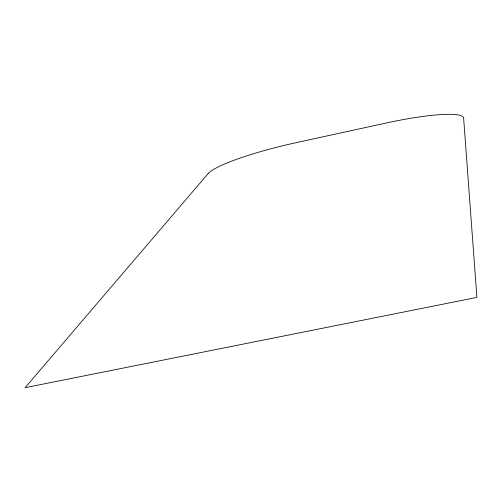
<?xml version="1.0" encoding="UTF-8"?>
<svg xmlns="http://www.w3.org/2000/svg" width="502" height="502" viewBox="0 0 502 502"><rect width="100%" height="100%" fill="white"/><g stroke="black" fill="none" stroke-linecap="round" stroke-linejoin="round"><path stroke-width="0.75" d="M208.148 173.579L25.1 387.682L476.9 297.397L463.628 118.089A82.824 12.268 -12.9 0 0 423.977 116.288L414.991 117.587A82.824 12.268 -12.9 0 0 385.806 123.097L294.944 142.938A81.908 12.061 -13.5 0 0 208.148 173.579"/></g></svg>
